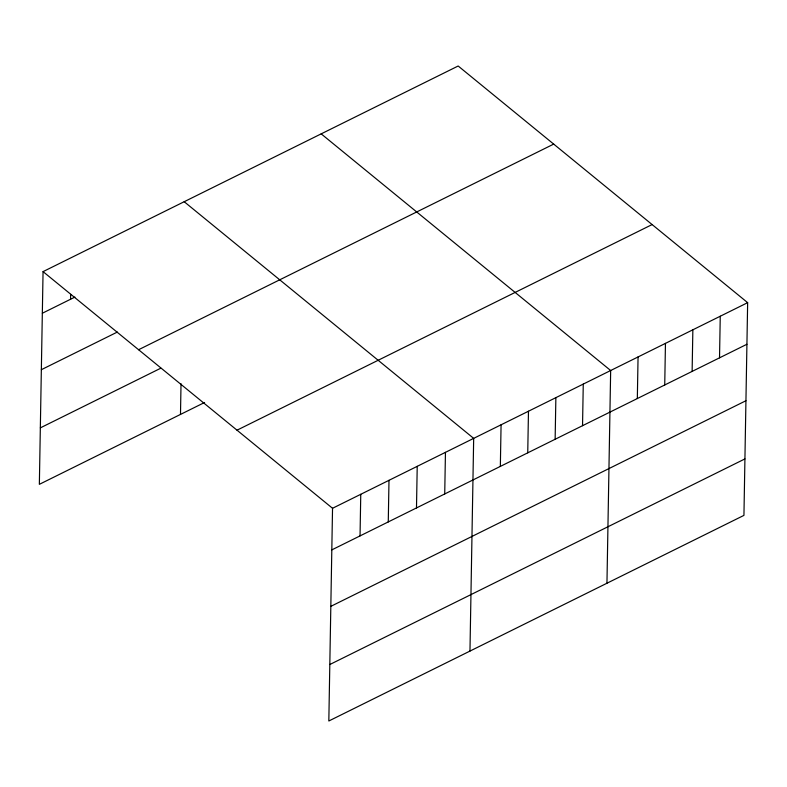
<?xml version="1.0" encoding="UTF-8"?>
<svg xmlns="http://www.w3.org/2000/svg" width="787" height="787" viewBox="0 0 787 787"><rect width="100%" height="100%" fill="white"/><g stroke="black" fill="none" stroke-linecap="round" stroke-linejoin="round"><path stroke-width="1.18" d="M43.059 271.623L332.537 508.284L328.828 720.99L743.941 515.377L747.65 302.661L458.172 66.01L43.059 271.623L39.35 484.339L204.6 402.482M70.564 299.247L70.653 294.358M180.489 414.424L181.02 383.741M360.043 535.898L360.761 494.295M388.266 521.919L388.994 480.316M416.49 507.94L417.218 466.337M444.724 493.961L445.452 452.348M469.967 651.085L473.676 438.369L184.197 201.718M500.345 466.406L501.073 424.803M527.743 452.83L528.471 411.227M555.14 439.264L555.868 397.661M582.537 425.688L583.265 384.086M606.954 583.226L610.663 370.52L321.185 133.859M637.332 398.547L638.06 356.944M664.73 384.981L665.458 343.378M692.127 371.405L692.855 329.802M719.525 357.839L720.253 316.226M42.341 313.236L74.903 297.102M41.347 369.693L117.352 332.055M138.591 349.723L553.704 144.1M40.334 427.872L160.843 368.178M237.015 430.184L652.128 224.561M332.537 508.284L747.65 302.661M331.809 549.887L746.922 344.263M330.825 606.354L745.938 400.731M329.812 664.523L744.925 458.91"/></g></svg>
